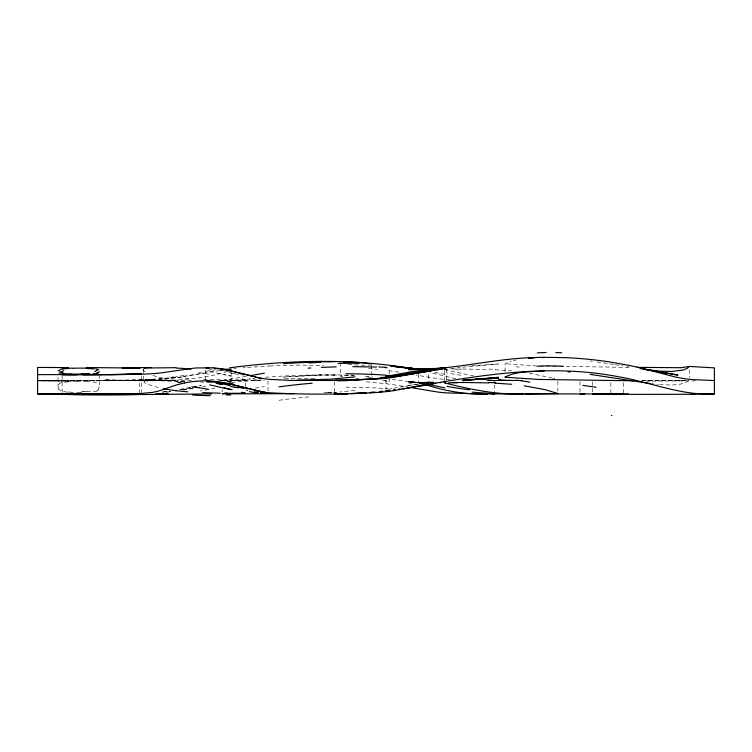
<?xml version="1.0" encoding="UTF-8"?>
<svg xmlns="http://www.w3.org/2000/svg" width="752" height="752" viewBox="0 0 752 752"><rect width="100%" height="100%" fill="white"/><g stroke="black" fill="none" stroke-linecap="round" stroke-linejoin="round"><path stroke-width="0.56" stroke-dasharray="3.76 2.82" d="M99.245 385.052L99.255 376.188M58.139 387.853L58.026 376.526M99.179 386.754L98.493 389.16M184.268 381.649C172.199 382.054 116.391 376.498 160.862 388.211M245.519 386.556L245.519 379.798L241.58 378.82M505.071 371.526L505.109 363.554L511.351 361.016M97.751 390.232L96.942 390.805M688.729 380.728C680.363 386.406 669.346 384.742 659.824 384.601M245.519 379.845L224.331 379.92M227.546 371.403C210.823 376.865 193.198 379.017 175.686 379.957M215.147 388.248L200.361 391.012M389.386 389.151L392.055 388.568M513.259 360.556L516.342 359.935M393.86 388.182L412.284 384.874L428.508 383.097M94.498 391.585L93.257 391.801M426.807 383.511L428.527 383.116L428.527 373.048M685.683 380.719L652.341 380.747M421.693 384.469L424.025 384.037M416.589 385.419L417.322 385.287M411.259 386.406L412.04 386.265M184.005 375.408L175.686 376.865M246.148 376.404L222.188 380.418L264.356 380.446M255.342 388.145L264.441 386.575M179.521 389.545L201.348 385.55L179.86 389.564M205.963 371.319L215.617 369.796M206.208 386.03L183.638 390.015M402.461 387.985L400.854 388.258M354.963 390.279L339.763 391.999M408.458 385.466L433.537 382.251L408.891 382.768L426.807 382.185L408.891 382.223L426.807 382.533L408.891 382.091L426.807 382.759L433.537 382.289M220.082 370.454L174.088 378.068A220.439 220.439 0 0 1 160.336 379.516L104.152 380.531L152.13 379.638L145.362 380.023M227.226 381.584L254.289 378.5M444.159 369.664L448.784 369.044M449.94 368.894L455.721 368.113M456.878 367.963L460.346 367.493M138.941 380.305L172.904 377.607L158.963 379.064M231.522 382.43L263.238 379.741M233.806 368.762L236.1 368.518M163.607 391.989L170.582 391.266M265.494 377.278C294.897 374.834 324.516 374.524 353.995 375.192M462.659 367.192L498.51 363.93L468.449 366.055M242.971 367.85L245.265 367.643M247.568 367.446L269.959 365.951M162.46 391.83L170.582 391.2M181.984 382.148L176.278 382.542L180.95 382.336M68.31 381.913C65.133 382.467 57.735 381.48 57.97 386.5M408.881 383.182L433.537 381.997M328.408 392.723L324.977 392.882L336.37 392.243L323.83 392.929M433.537 382.148L426.807 382.477L433.537 382.195M139.515 380.258L144.431 380.061M151.895 380.004L132.681 380.427M73 381.687L76.864 381.584M157.929 380.531L175.789 380.108L139.985 380.55L175.855 380.352L157.929 380.531L165.205 380.324M695.675 380.86L646.532 381.142M333.127 392.929L336.605 392.845M81.874 392.525L80.351 392.544M452.206 369.035L456.304 369.006M139.299 393.681L139.299 380.268L37.6 380.559L68.31 380.559L39.875 380.55M130.491 380.446L115.131 380.512M191.534 380.54L37.6 380.85L68.31 381.151L39.875 380.869M139.299 380.268L104.152 380.521L121.711 380.503M148.257 381.02L104.152 379.798L140.004 380.775L68.3 380.437M629.048 367.399L536.383 365.951L505.071 363.705M155.758 380.427L158.268 380.418L39.518 380.512M254.279 380.493L258.942 380.484M488.161 380.559L522.621 380.559M647.228 380.756L650.32 380.747M108.542 380.521L112.932 380.521M490.953 380.521L522.931 380.521M641.907 380.521L685.598 380.521M641.907 380.55L677.759 380.521M487.775 380.512L522.884 380.512M154.95 380.427L152.647 380.418M229.623 380.484L247.549 380.512M522.302 380.587L508.653 380.371M488.283 380.493L496.367 380.531M462.659 369.025L488.838 369.505M218.531 380.531L227.64 380.578M149.845 380.409L139.853 380.324M486.412 380.531L497.335 380.625M498.003 380.127L522.631 380.399M522.715 380.362L498.275 380.033L522.715 380.38L498.388 379.986L510.138 380.418M184.983 381.631L176.156 381.49L181.655 381.715M220.27 379.816L202.579 379.187M86.414 381.612L95.26 382.26L98.681 383.642M228.73 382.232L231.014 382.589M426.807 382.759L408.891 381.922L426.798 383.37L408.881 381.706L425.576 383.539L408.872 381.48L424.241 383.558L388.643 379.017M507.168 380.315L498.491 379.798M495.352 369.749L511.717 370.868M487.888 379.957L494.045 380.296M449.875 379.741L446.152 379.478A191.845 191.845 0 0 1 437.767 378.641L416.157 375.107M188.752 378.444L175.855 377.307M67.407 392.177L61.833 391.331L58.976 389.63M366.28 381.762L388.568 384.028L407.377 386.942M368.518 368.527L377.438 369.345M658.169 384.469L657.041 384.366M209.376 369.364L211.65 369.58M384.949 380.954L386.989 381.189M365.19 376.282L373.02 377.1M175.827 377.297L169.068 376.376M388.568 370.614L399.096 372.137M590.141 360.96L592.397 361.28M596.938 361.938L613.989 364.494M615.305 364.701L623.182 365.923M423.761 383.623L408.731 381.283L423.771 383.623M408.731 381.283L420.077 383.031M628.982 366.844L627.083 366.544M422.351 383.379L424.213 383.68M455.684 378.717L429.806 372.466M529.333 373.189L551.733 377.927M209.714 371.441L230.413 376.16M473.91 376.019L444.629 369.664M444.958 374.449L434.252 372.212M219.988 370.36L221.925 370.811M230.779 372.964L234.962 373.998M420.631 383.511L423.996 384.347M420.208 383.407L418.629 382.909L418.676 374.026M552.607 378.171L554.769 378.811M141.545 376.263L141.62 392.234M62.115 375.774L62.143 393.945M689.264 369.843L689.264 377.664M623.493 382.871L623.493 394.048M610.85 382.759L610.85 393.935M592.708 381.725L592.708 394.02M580.027 381.64L580.027 393.935M557.871 381.264L557.871 391.322M494.619 380.39L494.619 383.736M494.619 384.855L494.619 393.804M446.35 368.969L446.35 380.145M444.601 370.567L444.601 382.871M389.188 370.811L389.188 374.167M389.188 378.632L389.188 381.988M385.992 380.033L385.992 390.1M371.61 364.889L371.61 377.184M340.656 362.624L340.656 376.038M334.499 381.593L334.499 392.779M267.994 380.794L267.994 390.852M231.127 371.714L231.127 382.9M222.178 389.395L222.178 391.632M205.7 369.909L205.7 381.161M143.632 369.364L143.632 374.957M143.632 376.075L143.632 381.659M269.959 365.989A598.479 598.479 0 0 1 323.755 365.594M284.538 378.82A598.479 598.479 0 0 1 314.787 378.745M221.37 370.163A32.496 2.002 14.5 0 1 230.338 372.353M238.412 374.515A41.454 1.927 14 0 1 234.831 373.631M244.184 375.192A39.273 3.572 14.3 0 1 238.252 373.782M256.488 379.431A32.101 5.226 15.5 0 1 249.42 378.237M90.409 391.19A20.342 2.547 0 0 1 81.413 391.538M80.304 392.375A26.48 3.234 0 0 1 70.989 392.224M71.036 392.149A21.103 3.187 -0.5 0 1 68.009 391.989M58.524 389.705A59.605 15.942 -11 0 1 59.088 387.722M67.445 381.753A24.835 2.942 0.3 0 1 72.399 381.49M76.92 381.621A18.706 1.504 -0.4 0 1 86.273 381.64M83.049 391.501A69.626 14.504 -15.7 0 1 88.736 391.36M98.249 389.113A38.888 10.613 14.1 0 1 98.258 390.354M97.196 390.843A13.132 3.234 4.6 0 1 94.874 391.689M591.749 373.218A122.426 21.582 9.9 0 1 592.482 373.33M407.133 386.979A37.28 1.222 -10.2 0 1 406.428 387.101M162.958 378.077A35.081 6.74 6.8 0 1 150.447 374.599M144.91 371.779A35.081 6.74 6.8 0 1 143.688 369.298M210.287 382.26A78.584 11.562 5 0 1 192.709 381.621M230.732 381.537A103.795 10.829 4.3 0 1 226.286 381.461M232.142 376.235A32.844 0.526 14.1 0 1 224.058 374.28M198.66 372.494A71.355 20.37 10.2 0 1 209.009 374.205M278.983 400.28A175.423 48.006 -3.9 0 1 311.008 396.727M382.514 380.55A40.937 2.002 -0.6 0 1 386.321 380.916M346.023 387.158A60.48 2.538 0 0 1 381.123 390.937M175.648 377.448A40.693 5.819 -9.5 0 1 150.344 380.249M182.764 376.479A56.203 3.591 -9.9 0 1 204.055 373.199M175.075 380.221A29.648 2.745 -4.2 0 1 172.64 380.324M144.581 380.653A94.395 1.589 -1.1 0 1 142.316 380.615M169.886 391.745A40.693 5.819 -9.5 0 1 162.347 392.694M182.764 389.893A56.203 3.591 -9.9 0 1 195.294 387.882M371.516 364.72A15.519 1.307 3.5 0 1 361.139 365.171A15.519 1.307 3.5 0 1 345.074 363.865M341.399 363.122A15.519 1.307 3.5 0 1 340.778 362.849M359.042 378.5A15.519 1.307 3.5 0 1 355.799 378.322M342.856 376.893A15.519 1.307 3.5 0 1 354.389 375.624M367.54 376.846A15.519 1.307 3.5 0 1 371.62 377.955M491.564 380.277A31.518 0.479 0.8 0 1 493.726 380.615M460.91 375.239A58.242 9.644 9 0 1 446.989 372.954M419.033 382.853A29.732 0.658 11.5 0 1 419.795 382.787M418.742 382.909A34.366 0.583 10.9 0 1 419.804 383.012M444.949 369.458A29.986 1.288 3.4 0 1 445.071 369.439M516.248 366.75A105.618 39.367 -3.2 0 1 519.265 367.117M488.885 369.091A69.927 9.231 1.8 0 1 495.7 369.364M457.912 369.082A37.525 0.808 1 0 1 464.022 369.11M455.891 369.401A31.725 0.987 1.5 0 1 457.63 369.411M429.796 383.106L427.503 383.379L429.796 383.106M429.336 382.928L427.136 383.144L429.336 382.937M433.735 382.505L430.435 382.824L433.735 382.514M319.271 375.022L283.419 377.062L319.271 375.032L337.197 375.069L319.271 375.022M685.598 380.55L677.759 380.559L685.598 380.54M224.726 380.578L219.302 380.559L224.726 380.578M433.725 382.242L426.807 382.157L433.725 382.204"/><path stroke-width="1.13" d="M99.226 371.403L98.587 372.588M505.081 377.034C516.793 370.943 531.203 371.958 544.091 370.952M58.101 370.868L61.222 369.166A15.924 1.955 1.1 0 1 62.961 368.894M444.601 382.871C470 389.386 497.091 394.96 523.824 394.001M446.387 367.803L442.054 368.875M143.848 368.038L175.865 367.681M229.106 370.792L231.071 369.232L221.079 369.232M97.741 373.142L97.093 373.34M688.588 366.515L681.35 367.719L637.132 367.371M178.074 384.516L184.325 382.984M267.985 393.099L260.681 392.553M445.193 381.612L443.906 381.903M388.07 376.047L413.779 371.244L444.733 368.029L424.57 369.26C460.609 367.841 495.972 358.742 532.125 357.642A349.746 349.746 0 0 1 543.329 357.303L565.739 357.651A420.537 420.537 0 0 1 608.359 361.74L628.869 365.34A323.98 323.98 0 0 1 642.396 368.433L674.826 376.855A164.603 164.603 0 0 0 678.342 377.589A141.367 141.367 0 0 0 692.244 379.61L714.005 380.521M222.648 393.7L222.188 393.832L293.675 393.691M435.013 383.294L435.765 383.144M442.505 368.395L429.354 370.952M441.339 382.43L439.807 382.73M426.234 370.21L444.733 367.972M440.597 369.166L438.153 369.617M431.028 384.056L431.845 383.905M425.576 370.332L409.699 373.283M714.4 367.794L714.4 393.935C681.35 395.928 650.649 382.072 618.633 376.799C543.508 362.069 467.208 377.354 393.202 390.758A288.072 288.072 0 0 1 377.542 392.431C341.558 394.527 305.387 394.697 269.404 392.779A102.14 102.14 0 0 1 256.789 390.72L248.508 388.605M250.435 375.624L264.441 373.161M406.512 373.857L396.191 375.596M222.996 393.634L227.038 393.023M428.283 371.319L424.955 371.855M428.283 384.733L426.807 384.968M414.023 373.641L397.235 376.056M414.023 387.054L412.35 387.327M424.485 371.93L401.718 375.398M424.025 385.419L421.581 385.795M410.235 387.656L407.875 388.023M407.565 387.919L409.276 387.665M419.381 386.133L417.247 386.462M412.698 387.148L414.474 386.876M403.138 388.596L404.05 388.464M405.46 388.389L403.382 388.699M354.963 376.865L331.839 379.13L297.143 380.221M401.446 375.577L396.464 376.169M398.757 389.254L399.509 389.141M398.795 389.386L400.139 389.188M396.727 376.263L389.884 377.194M396.022 376.367L392.422 376.855M393.202 377.344L444.714 368.377L408.891 368.809L426.807 369.119L408.891 368.508L421.205 369.373L408.881 368.292L421.176 369.542L408.872 368.066L420.941 369.674L390.937 365.98L408.543 367.954C349.304 358.46 288.881 359.992 229.548 367.841M395.308 389.874L393.869 390.081M393.334 390.015L394.123 389.912M391.745 376.818L388.916 377.175M388.408 390.655L386.885 390.833M387.9 377.307L386.387 377.485M63.008 368.894L68.31 368.461M385.391 377.598L383.435 377.814M383.699 377.936L379.704 378.378M382.712 391.463L379.704 391.792M382.401 377.927L379.722 378.2M381.847 391.397L379.722 391.613M378.547 378.5L358.243 379.957A20.483 0.884 -2.4 0 1 354.239 380.098M388.643 376.611L387.731 376.696M378.707 378.303L369.834 379.064A26.978 0.978 -3.2 0 1 366.534 379.309M375.746 392.187L369.664 392.704M462.659 380.606L498.51 377.344L462.659 380.286L498.51 378.143L475.386 379.262M528.665 358.328L534.371 357.905M373.847 392.149L369.834 392.478M94.489 373.706L92.75 373.829M205.681 367.653L209.451 367.85M366.149 379.337L334.546 380.474M308.047 368.17L310.839 367.982M363.479 392.929L350.855 393.559M366.393 392.939L358.243 393.371A20.483 0.884 -2.4 0 1 354.239 393.512M408.881 369.768L426.807 368.696L438.331 368.856L408.891 369.354L434.694 368.865M283.419 363.648L319.271 361.618L334.95 361.646M61.984 374.646L102.253 374.571M467.293 379.647L473.074 379.375M321.367 367.399L336.172 366.863M61.974 393.954L66.204 393.935M139.919 374.308L151.406 373.772A205.437 205.437 0 0 0 162.535 372.701L192.456 368.339A148.247 148.247 0 0 1 196.817 367.935L213.248 367.869M354.164 380.117L351.381 380.202M354.164 393.531L351.381 393.616M386.735 376.771L386.011 376.733M73 368.254L76.864 368.151A18.715 1.391 -0.4 0 1 86.339 368.189M139.364 374.017L116.654 374.543M134.129 393.719L125.293 393.86M168.147 393.663L155.758 393.841M347.349 393.672L334.546 393.888M695.675 394.274L623.981 394.386M542.399 357.567L544.091 357.538M137.071 393.785L139.27 393.757M341.511 380.409L334.847 380.474M341.511 393.822L334.847 393.888M134.881 393.813L126.101 393.888M452.206 382.448L456.304 382.42M116.222 374.646L82.861 374.872M151.462 367.484L122.087 367.991L140.013 368.076L86.236 367.54M81.874 374.101L80.351 374.101A26.649 1.297 0 0 1 70.726 374.026M140.004 394.527L211.707 393.954M633.475 380.803L538.451 379.431L505.118 377.213M124.691 393.869L76.854 393.973M125.518 393.926L123.281 393.935M487.531 393.935C466.879 394.838 446.425 391.266 426.788 385.071M68.31 367.615L37.6 367.418L37.6 393.945L71.017 393.973M108.109 374.571L141.63 373.998L121.758 374.599L37.6 374.628M122.849 393.869L102.422 393.822M112.932 393.935L137.795 393.719L152.289 392.422A64.193 64.193 0 0 0 160.449 390.457L173.439 385.945A100.176 100.176 0 0 1 178.074 384.507M525.357 394.001L557.899 393.493L544.73 389.583L524.191 385.795M610.821 393.935L608.208 393.954M352.838 366.656L376.583 367.032M353.12 380.07L355.113 380.08M101.21 393.822L69.137 393.935M37.6 393.926L110.741 393.935M584.812 393.945L580.027 393.935L581.484 393.935M628.456 393.935L480.293 393.907L446.152 392.892A191.845 191.845 0 0 1 437.767 392.055L411.504 387.675M691.201 393.935L714.4 393.935M604.335 393.954L592.708 394.02L610.953 394.292M319.271 361.618L331.594 361.646M611.414 393.954L623.615 394.076L610.361 393.954M76.93 374.872L62.012 374.646M462.659 382.439L488.838 382.918M206.518 381.057L209.451 381.189M71.797 394.142L62.059 393.954M224.331 393.334L245.528 393.24L241.58 392.234M86.414 368.17L88.022 368.217M68.197 373.988L58.976 372.992M220.27 393.23L202.579 392.6M421.214 369.1L408.891 368.405L421.195 369.467M495.352 383.172L511.717 384.281M494.045 393.71L472.002 392.159M713.61 367.831L689.236 366.45L687.3 368.339L683.22 370.031L671.442 371.507L659.824 371.187L646.955 369.721M187.821 391.801L175.855 390.72M568.051 371.817L570.213 372.005M390.955 366.139L420.8 369.693M384.949 367.531L386.989 367.775M212.929 381.49L231.701 384.507L267.985 393.08M421.176 369.505L408.881 368.179L421.129 369.599M214.94 368.358L218.888 368.856M175.827 390.711L163.325 388.746M652.407 383.868L652.999 383.934M650.621 383.642L590.141 374.374M258.622 392.281L254.646 391.689M207.514 381.49L212.177 382.232M646.335 369.627L643.195 369.147M420.453 369.646L408.731 367.869L420.312 369.674M220.703 369.119L223.833 369.617M208.426 368.085L205.757 367.672M640.121 368.659L641.024 368.809M643.063 369.11L649.794 370.266M652.04 370.651L677.862 375.088L642.152 368.63M95.777 368.79L98.681 369.749M225.121 369.834L227.724 370.313M209.714 384.855L230.413 389.574M429.298 384.629L444.958 387.863M229.04 370.567L248.104 375.079M262.185 378.623L258.998 377.927M226.737 383.21L248.104 388.493M227.856 370.04L252.663 376.32M246.581 390.147L247.568 390.363M219.358 383.67L221.925 384.253M258.613 377.833L257.391 377.542M230.779 386.378L234.962 387.421M255.671 377.109L254.778 376.874M248.508 375.192L256.789 377.297A102.14 102.14 0 0 0 269.404 379.375L290.526 380.371L330.015 380.512L377.542 379.017A288.072 288.072 0 0 0 393.211 377.354M213.248 367.822A126.543 126.543 0 0 1 227.847 370.078M184.325 383.003A101.379 101.379 0 0 1 205.681 380.832L207.825 380.879A91.725 91.725 0 0 1 213.248 381.198A128.131 128.131 0 0 1 226.737 383.238M131.149 393.569A39.8 0.893 0.1 0 1 119.042 394.941A39.8 0.893 0.1 0 1 62.491 394.151M207.712 367.606A20.407 0.912 8.3 0 1 207.608 367.361M215.307 381.988A122.52 1.372 5.4 0 1 212.271 381.612M228.26 383.341A77.071 0.827 4.6 0 1 232.838 383.67M216.125 383.36A21.225 0.846 13.1 0 1 221.925 384.582M219.161 383.097A32.449 2.209 14.4 0 1 230.403 385.776M238.328 387.9A41.454 1.767 14 0 1 234.812 387.036M244.062 388.54A39.273 3.469 14.3 0 1 238.205 387.158M257.231 392.939A32.101 5.217 15.5 0 1 249.42 391.642M262.692 392.976A23.688 1.147 10.7 0 1 260.916 392.798M207.524 380.907A20.389 0.978 8.7 0 1 208.154 380.7M211.115 381.499A87.392 0.893 4.8 0 1 212.28 381.565M89.817 373.547A20.727 1.053 0 0 1 81.366 373.678M70.904 373.988A22.109 1.25 -0.2 0 1 68.582 373.941M62.858 372.278A61.438 7.529 -7.4 0 1 59.822 371.591M62.134 371.507A102.996 13.057 -5.3 0 1 63.704 370.717M67.605 368.339A24.863 2.529 0.1 0 1 72.512 368.113M86.771 368.518A18.828 1.73 -0.8 0 1 94.357 368.922M97.751 369.805A72.944 9.842 -5.1 0 1 94.667 371.573M96.848 372.39A39.753 5.302 10.6 0 1 97.826 373.152M97.459 373.368A13.113 1.41 2.2 0 1 95.081 373.782M434.44 370.125A25.352 0.761 -8.9 0 1 427.446 371.3M436.639 369.834A26.386 0.555 -12.3 0 1 442.185 368.762M428.668 370.962A24.214 0.696 -10.3 0 1 415.245 373.34M389.827 377.26A18.593 0.743 -7.4 0 1 383.172 378.059M347.762 380.634A26.405 0.996 -2.3 0 1 336.849 380.709M435.276 383.398A25.352 0.761 -8.9 0 1 427.446 384.714M427.221 384.639A24.214 0.696 -10.3 0 1 415.245 386.754M389.827 390.673A18.593 0.743 -7.4 0 1 386.406 391.096M347.762 394.048A26.405 0.996 -2.3 0 1 336.849 394.123M611.395 415.64A115.357 2.275 -26.9 0 1 611.931 415.377M537.285 352.904A107.968 37.45 12.9 0 1 546.112 352.5M555.878 352.547A107.968 37.45 12.9 0 1 561.753 352.801M582.922 385.409A122.426 21.582 9.9 0 1 596.148 387.289M537.285 366.318A107.968 37.45 12.9 0 1 563.248 366.299M409.201 373.189A37.28 1.222 -10.2 0 1 406.428 373.688M395.298 375.85A17.747 0.921 -10.1 0 1 387.759 376.79M387.571 376.724A15.858 0.545 -8.9 0 1 386.622 376.79M386.312 376.658A20.248 0.696 -9.1 0 1 386.312 376.395M386.913 376.301A21.592 0.677 -10 0 1 387.59 376.122M176.212 368.066A94.301 31.499 10.3 0 1 191.196 369.1M144.591 368.283A35.081 6.74 6.8 0 1 144.741 368.189M210.287 395.674A78.584 11.562 5 0 1 192.709 395.035M230.732 394.95A103.795 10.829 4.3 0 1 226.286 394.875M232.142 389.649A32.844 0.526 14.1 0 1 224.058 387.694M191.807 386.838A74.551 21.695 10.2 0 1 208.689 389.367M278.983 386.866A175.423 48.006 -3.9 0 1 312.183 383.219M309.091 362.953A183.375 55.169 -2.2 0 1 320.69 362.295M338.024 363.423A89.291 15.087 -2.3 0 1 359.08 363.376M378.717 366.92A40.937 2.002 -0.6 0 1 386.321 367.502M346.023 373.744A60.48 2.538 0 0 1 381.123 377.523M343.457 362.088A15.519 1.307 3.5 0 1 369.589 363.789M418.742 369.495A34.366 0.583 10.9 0 1 419.804 369.599M491.564 393.691A31.518 0.479 0.8 0 1 493.5 394.039M469.549 389.79A58.242 9.644 9 0 1 446.989 386.368M444.893 382.89A29.986 1.288 3.4 0 1 445.419 382.806M448.154 382.909A31.725 0.987 1.5 0 1 457.63 382.824M516.248 380.164A105.618 39.367 -3.2 0 1 529.775 382.166M488.885 382.505A69.927 9.231 1.8 0 1 495.7 382.777M457.912 382.495A37.525 0.808 1 0 1 464.022 382.524M426.807 369.561L424.57 369.439L426.807 369.561M421.045 369.636L408.872 368.066L421.045 369.617M418.958 369.392A29.732 0.658 11.5 0 0 419.033 369.439"/></g></svg>
